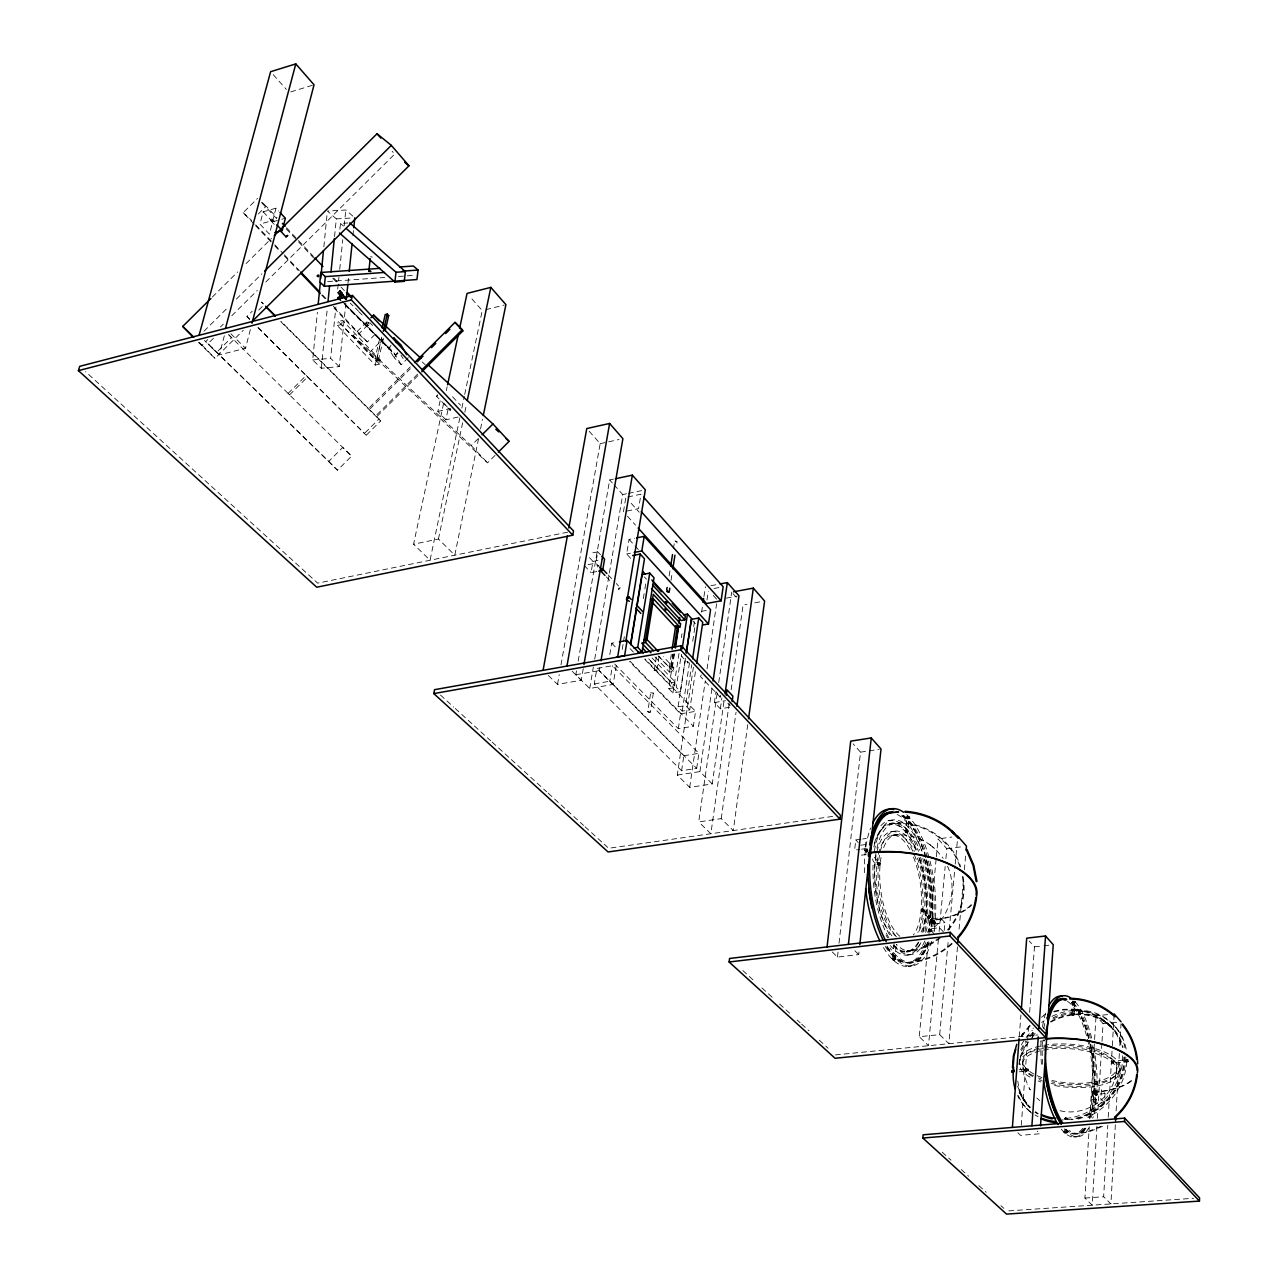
<?xml version="1.0" encoding="UTF-8"?>
<svg xmlns="http://www.w3.org/2000/svg" width="1278" height="1278" viewBox="0 0 1278 1278"><rect width="100%" height="100%" fill="white"/><g stroke="black" fill="none" stroke-linecap="round" stroke-linejoin="round"><path stroke-width="0.75" stroke-dasharray="5 3.75" d="M1127.34 1061.028L1126.845 1059.797L1125.918 1061.235M1126.477 1060.628L1127.212 1059.845M1127.324 1061.219L1126.397 1062.21L1126.637 1060.98M1113.138 1061.507L1113.953 1062.769M1025.835 1070.756L1026.729 1068.743L1026.729 1070.66M1026.458 1069.958L1026.41 1070.581M1027.224 1070.389L1026.09 1071.315L1027.336 1070.708M1095.853 1095.39L1092.498 1091.716L1094.032 1090.613L1097.387 1094.208L1096.828 1095.518L1095.629 1095.022L1096.205 1092.914L1093.728 1093.345L1092.69 1092.323L1094.719 1090.869L1094.815 1092.658L1092.77 1092.546M1093.057 1091.636L1092.914 1092.466L1094.192 1090.677M1094.655 1090.981C1092.594 1093.329 1094.495 1090.07 1094.575 1092.402M1095.134 1091.3L1093.265 1092.658L1094.958 1092.323M653.346 693.139L650.374 712.086L648.968 712.533L647.738 711.686L650.71 692.74L653.346 693.139L650.71 692.74M1022.735 1061.235L1023.87 1074.894L1028.375 1086.54M1044.414 1039.957L1044.749 1040.883M650.374 712.086L647.754 711.622M656.349 657.036L654.208 670.583L655.694 671.477L656.812 670.982L659.56 653.553M656.812 670.982L654.256 670.455M1126.525 1059.813L1126.813 1059.462M677.148 541.473C671.174 539.971 680.455 542.287 676.493 545.498M928.595 916.054L930.432 916.502L928.93 918.578L927.748 916.47L929.921 915.879L929.378 918.019M923.675 910.687C919.936 909.409 925.24 911.246 921.805 909.728M1116.684 1070.74L1116.86 1067.641M1115.343 1124.752L1110.901 1203.924L1103.649 1196.751L1107.77 1125.215M1116.125 1110.901L1119.336 1053.503M1119.784 1045.58L1120.998 1023.806M1120.071 1070.964L1120.231 1067.865M1108.218 1117.26L1112.227 1047.72M1112.339 1045.724L1114.049 1015.93M1096.955 1126.253L1092.243 1205.186L1084.91 1198.045L1089.271 1126.717M1097.419 1118.362L1101.892 1043.359M1102.003 1041.394L1103.058 1023.63L1096.045 1015.77L1108.729 1014.492M1104.464 1102.658L1100.885 1098.856L1101.428 1089.735L1092.211 1090.549L1091.652 1099.655L1095.262 1103.457L1104.464 1102.658L1105.007 1093.553L1101.428 1089.735M877.475 863.752L879.408 864.567M877.427 864.599C883.386 863.992 875.27 861.068 878.449 865.222C883.657 863.465 875.174 860.366 877.762 864.95M1089.751 1118.793L1094.463 1041.522M1094.591 1039.541L1096.045 1015.77M1095.262 1103.457L1095.805 1094.351L1097.227 1094M865.829 851.755L865.717 850.285L867.474 849.71M1066.475 1129.289C1071.299 1135.615 1059.989 1132.004 1065.181 1131.35M1065.724 1119.576C1063.072 1118.538 1068.009 1118.138 1067.418 1118.378M1073.344 1014.444C1077.274 1014.828 1069.287 1015.754 1072.546 1013.805M1073.983 1002.543L1072.498 1001.441M1066.235 1133.075L1064.207 1133.011L1064.43 1129.145M1064.862 1119.208L1065.389 1118.17M1074.862 1000.994L1073.903 1015.515L1072.913 1015.818L1071.922 1015.339L1072.865 1000.866M1064.462 1132.739L1064.255 1131.334M1065.724 1119.432L1065.149 1118.442M1073.664 1015.307L1072.162 1015.083L1071.907 1013.805M1072.993 1002.335L1075.149 1001.617L1073.296 1002M1067.513 1118.57L1065.197 1117.707L1066.203 1118.234M1066.603 1132.452L1066.507 1131.589L1065.389 1132.883M1074.287 1014.892L1073.967 1013.885M1032.512 1037.401L1033.199 1027.991M1022.512 1064.606L1022.751 1061.523M1021.266 1125.423L1027.432 1042.097M1027.576 1040.116L1028.758 1024.237M1029.637 1012.336L1034.477 946.854L1029.301 941.055M1019.253 1036.73L1020.898 1015.051M1019.173 1064.382L1019.556 1059.318M1113.074 1061.219L1113.473 1062.146M1113.457 1060.692C1112.819 1064.846 1115.039 1062.385 1113.138 1061.746M957.494 946.886L948.851 1043.711L939.697 1034.653L919.249 1036.698L928.275 941.758M959.075 929.106L963.66 877.746M964.363 869.839L965.769 854.039M939.697 1034.653L948.372 939.41M949.282 929.489L955.065 866.005M955.241 864.024L957.781 836.243M938.403 939.346L928.499 1045.708L919.249 1036.698M939.138 931.47L945.177 866.484M945.912 858.592L946.838 848.752L938.052 838.911L951.854 837.042M944.202 930.512L944.937 922.62L940.432 917.812L930.4 919.026L934.921 923.818L934.17 931.71M929.026 933.851L936.167 858.688M936.359 856.723L938.052 838.911M345.891 303.142L339.277 366.626L321.289 368.272L312.695 359.949L317.391 312.295M323.861 246.782L326.992 215.008M321.289 368.272L327.424 307.343M334.548 236.59L336.322 218.889L327.392 211.046L345.795 210.007L354.789 217.819M339.884 229.177L340.475 223.426L347.856 222.995M893.066 958.021C896.485 957.286 894.951 962.254 892.427 959.938L894.121 943.388M907.684 832.234L905.479 832.026L907.029 816.482L907.955 816.099L909.249 816.754L907.652 832.441L905.431 832.202L907.588 832.585M893.881 960.034L892.603 959.474L892.891 958.26M905.543 832.01L905.415 830.54L907.588 830.524M907.62 818.415L906.997 817.345L908.051 817.425M894.712 960.209L896.389 943.627M895.175 959.522L895.095 958.516M896.693 944.394L896.213 945.145M906.597 831.802L908.051 831.962L907.268 830.62M907.843 816.578L909.185 816.93L906.677 817.537L907.492 818.559L909.329 818.367L909.233 816.802M908.099 831.818L906.773 831.163M909.473 818.096L909.457 817.169M339.277 366.626L330.619 358.351L335.89 306.912M337.712 289.116L338.926 277.246M339.724 269.338L342.76 239.673M344.181 225.823L345.795 210.007M893.594 959.842C896.453 960.193 889.52 959.187 893.05 958.212M905.463 832.106L905.191 830.94M906.661 818.128L907.06 816.69L908.37 817.297M347.967 283.301L348.59 277.342M352.936 235.679L353.559 229.721M1092.978 1091.891L1093.345 1092.706L1093.409 1091.268M832.266 951.982L837.473 957.062L858.72 954.586L859.359 948.659M1116.093 1073.52L1116.828 1068.12M870.03 854.008L865.046 848.736L866.18 838.496L862.698 838.975M860.973 839.215L855.765 839.918L854.631 850.142L859.838 849.439M837.473 957.062L838.144 951.151M839.023 943.26L860.541 752.167L853.161 743.892M1071.619 1014.716L1072.498 1014.412L1071.667 1014.173M1125.982 1060.389L1126.222 1059.51M1064.766 1119.017L1066.523 1118.649M1112.531 1061.347L1112.93 1060.756M1063.887 1132.276L1066.187 1132.803M747.742 724.61L733.284 830.556L721.239 818.639L698.715 821.898L717.325 692.293M721.239 818.639L736.048 712.245M934.761 921.71C934.921 918.227 929.457 923.882 934.362 923.099C934.985 919.968 934.25 920.495 933.946 922.86M693.395 667.164L677.276 775.075L689.689 787.36L712.245 783.941L723.939 701.622M729.195 703.571L710.856 833.735L698.715 821.898M731.144 689.769L743.093 604.973L747.007 604.254M921.55 910.112L923.051 911.326M923.754 910.399L922.956 911.214M729.546 707.261L720.345 708.779L714.402 702.533L715.968 691.733L720.696 696.75M718.747 682.484L731.719 592.145M720.345 708.779L721.878 697.996M696.686 768.397L698.874 753.349L612.434 665.71L596.874 668.458L594.254 683.938L681.589 770.73L696.686 768.397L609.846 681.222L612.434 665.71M712.245 783.941L699.929 771.592L712.197 686.925M689.689 787.36L705.312 680.759M707.053 668.905L716.591 603.759M685.439 658.234L678.075 706.814L682.228 711.095L689.753 709.849L695.536 670.982M681.589 770.73L683.826 755.729L596.874 668.458M706.974 600.021L708.284 591.267M614.702 664.049L678.314 728.684L693.379 726.239L695.567 711.351L644.911 658.873M678.314 728.684L680.551 713.843L629.607 661.573M693.698 626.619L694.497 621.284M682.228 711.095L689.529 662.579M692.74 641.221L694.785 627.642M689.753 709.849L685.599 705.568L691.733 664.704M701.606 612.226L702.788 604.366M703.954 596.522L705.424 586.714M674.081 653.969L668.761 688.618L672.947 692.948L680.487 691.67L676.302 687.324L681.286 654.576M680.487 691.67L685.439 658.953M674.417 653.873L672.356 667.308L670.471 667.643L672.548 654.208M672.356 667.308L671.301 666.205L673.378 652.77M652.036 657.898L675.263 682.085L674.688 685.791L670.918 686.43L671.493 682.724L648.234 658.569M654.959 656.892L669.48 672.052L673.25 671.397L673.826 667.691L663.282 656.652M672.947 692.948L678.985 653.473M681.398 637.674L682.005 633.728M865.989 851.499L867.427 850.333M670.471 667.643L669.416 666.541L671.493 653.106M669.48 672.052L670.055 668.346L658.186 655.933M669.145 575.883L670.375 568.119M673.426 548.709L674.688 540.882M671.014 580.42L672.228 572.656M643.313 598.663L644.575 590.867M644.895 588.918L646.157 581.139M576.49 670.854L575.803 674.752L589.701 688.491L613.12 684.449L616.379 664.784M622.226 649.384L623.185 643.569M623.504 641.636L624.463 635.821M609.798 654.624L611.715 643.217L617.482 642.163M630.677 558.31L626.651 553.949L629.08 539.396L634.751 538.262M623.44 511.743L625.885 497.35M613.12 684.449L599.334 670.615L599.989 666.701M589.701 688.491L593.375 666.94M594.717 659.113L622.737 494.554L613.568 484.346M548.342 675.455L557.527 684.401L581.266 680.247L583.295 668.458M596.842 571.538L591.059 572.672L593.008 561.409L588.902 557.064M578.183 661.125L609.654 479.969L613.424 479.154M599.909 567.512L595.804 563.167L597.769 551.84L590.037 553.39M557.527 684.401L559.253 674.608M560.994 664.832L600.165 443.658L589.222 431.293M1094.863 1092.802C1096.22 1098.745 1095.901 1090.661 1096.093 1092.498M478.563 438.658L454.792 555.195L438.45 539.028L413.577 544.204L443.833 402.282M480.544 428.945L482.525 419.232M1060.021 1110.71C1084.032 1116.652 1110.726 1100.166 1115.614 1075.836M907.029 816.578L908.003 816.754M1115.327 1077.274L1116.429 1071.891M909.537 817.521L908.386 817.473M459.824 417.842L430.047 560.243L413.577 544.204M461.853 408.097L464.297 396.388M464.713 394.439L482.237 310.554L469.585 296.272M438.45 539.028L462.812 421.98M464.841 412.219L466.47 404.423M458.035 417.027L445.862 419.839L448.354 408.081L441.709 401.036M445.862 419.839L437.859 411.42L440.383 399.631M446.326 390.621L447.156 386.739M892.427 959.938L893.434 959.986M895.223 958.899L893.402 958.692M375.237 365.109L376.179 361.083L338.319 321.497L342.52 320.427L380.333 360.061L379.406 364.102L375.237 365.109L337.328 325.57L338.319 321.497M383.416 338.526L378.576 359.565L376.499 360.077L381.787 337.136M378.576 359.565L377.138 358.064L381.994 337.025M932.589 921.406L932.7 923.131M376.499 360.077L375.061 358.575L380.365 335.635M930.08 917.508L929.553 916.262L928.179 917.364L930.64 917.173L930.065 919.745L934.17 924.138L935.879 922.796L934.394 922.46L934.17 924.138M921.662 909.68C925.096 918.499 923.611 901.214 921.726 911.502M379.406 364.102L341.53 324.5L342.52 320.427M877.475 863.928L877.778 862.985M879.823 863.912C882.826 867.746 872.507 863.784 872.602 858.928M1025.867 1069.51L1026.681 1068.759M1026.633 1070.788L1026.426 1071.459M224.337 335.779L219.257 354.949L245.488 348.255L250.504 329.021M263.172 211.797L272.629 221.813L269.418 234.098L259.929 224.097L263.172 211.797L275.984 208.186L278.668 211.062M275.984 208.186L272.757 220.519L259.929 224.097M927.972 916.677L928.147 918.307M930.831 919.393L932.109 921.071M932.876 920.032L932.477 920.847M932.445 921.997L933.355 920.911M935.72 922.572L931.646 918.291L929.01 918.69L921.518 909.968M923.786 910.224L923.499 909.057M879.839 863.593L879.568 864.391M1075.086 1002.319L1074.638 1001.824M1095.182 1092.243C1098.888 1091.939 1094.575 1096.508 1095.949 1094.447M1096.412 1093.936L1096.252 1092.482M1066.651 1131.877L1065.548 1132.02M930.719 919.569L931.199 921.39L933.707 920.767M400.988 355.14L403.193 358.575M928.036 916.582L929.473 918.131L927.844 917.971M932.605 921.614L933.643 923.067M865.797 851.02L866.26 848.848L869.407 852.186M1021.106 1036.075L1030.084 1024.892M1021.681 1036.442L1030.547 1025.387M1021.665 1035.164L1022.879 1033.167M1022.224 1035.531L1023.438 1033.567M923.595 910.575L922.828 911.294M934.09 923.02L932.397 922.812M1128.602 1060.82L1128.362 1061.698L1111.812 1063.232L1111.668 1061.219L1128.155 1059.67M681.541 654.959L681.334 656.333L688.746 662.978M1066.315 1118.745L1065.165 1119.193M1067.481 1119.208L1066.491 1119.496M1095.038 1093.025L1095.182 1094.559M947.509 929.825C960.465 915.24 966.072 894.456 962.094 875.35M948.084 930.32C961.184 915.559 966.855 894.536 962.829 875.206M437.683 395.94L436.453 396.228L450.479 410.478M1094.895 1093.169L1095.054 1091.907M1096.189 1094.272L1096.428 1093.185M932.477 920.655C926.949 922.029 934.569 915.352 932.716 921.23M866.117 850.126L864.647 850.477L867.794 853.832M687.82 661.413L687.58 662.947M366.834 321.88L353.207 335.427L369.534 352.488L487.589 462.844L495.656 454.792M369.534 352.488L383.033 339.053M391.068 345.188L389.071 348.175L392.634 344.629M397.666 352.568L395.301 354.933L344.82 304.547M398.033 353.191L395.669 355.54L345.284 305.25M408.321 357.696L401.244 364.741L394.087 357.6L398.337 353.367M410.334 366.85L368.431 408.561L369.294 409.599L410.302 368.767M213.362 338.335L207.947 343.702L328.75 461.374L342.792 447.396L351.562 456.166L337.472 470.208L204.464 340.539M417.618 374.134L375.748 415.829L376.563 416.852L418.976 374.614M378.991 418.96L380.604 420.957L366.243 435.271L364.518 433.386L378.991 418.96L281.064 321.513M353.207 335.427L471.215 445.607L478.004 438.849M212.308 297.087L237.644 271.958M246.095 263.587L271.447 238.443M204.033 331.178L227.979 307.423M236.43 299.036L261.766 273.891M199.336 342.52L202.1 345.204L207.771 339.581M220.503 326.944L223.346 324.133M231.829 315.698L257.325 290.41M265.824 281.991L394.662 154.127L392.154 151.219M249.529 319.244L246.926 316.481L252.213 311.225M258.715 310.123L263.971 304.899L261.479 302.023L264.274 304.819M198.362 342.248L214.976 358.383L243.299 330.267M288.093 393.448L306.177 375.476M289.547 394.886L307.631 376.898M333.989 308.014L358.767 334.021L369.661 323.174M358.767 334.021L367.361 342.025L376.962 332.488M254.178 224.241L243.171 212.675L257.597 198.378M258.284 214.001L266.191 206.173L277.007 217.675M1027.991 1068.967L1028.183 1070.964L1028.023 1068.983L1019.125 1069.798M1065.341 1131.988L1066.443 1131.541M865.957 850.301L867.442 850.126L866.324 850.158M877.97 863.033L879.839 863.369L878.673 865.366M921.901 909.616L923.754 909.473M931.055 919.329L932.956 919.665L931.614 918.85M932.173 920.527C933.899 917.253 928.834 921.422 932.173 920.527A76.201 34.266 5.9 0 0 971.759 904.936M1095.869 1094.08L1094.591 1094.064M951.743 943.26C940.129 953.915 925.08 960.529 909.457 962.398M952.254 943.819C940.512 954.586 925.32 961.264 909.537 963.149M932.812 920.735L931.997 920.991M908.466 818.463C910.687 817.744 904.52 817.409 908.562 818M935.815 940.288L940.193 937.046M940.672 937.637C930.959 945.576 919.01 950.64 906.549 952.062M927.652 932.157C950.033 918.515 958.58 887.411 946.567 864.2M1111.636 1061.203L1111.876 1063.216M866.308 848.927L864.727 848.975L864.727 850.525M1044.749 1040.1L1044.142 1040.34M1041.522 1017.208L1043.455 1016.042M906.182 831.451L906.166 831.627M1074.143 1014.636L1073.185 1014.62M701.255 674.912L700.552 676.685L720.457 697.293M720.441 695.264L719.818 697.101M933.515 941.87L919.793 948.356L906.469 951.311L911.901 950.369L907.795 951.12M450.527 409.008L449.808 410.382M1043.152 1015.451L1045.388 1014.381M905.495 830.492L906.501 830.476M907.747 831.579L907.444 831.387M1100.885 1126.381L1088.776 1131.206L1077.498 1133.251M1102.594 1126.333L1088.968 1131.861L1077.578 1133.921M372.281 257.166L370.604 256.511M1044.765 1040.516L1043.088 1040.004L1043.838 1040.611M922.269 909.201L930.576 917.109M1065.133 1118.074L1066.826 1118.074M1065.964 1118.841L1064.83 1118.49M893.13 958.692L892.268 959.522M1095.134 1092.562L1096.252 1093.169M1093.952 1093.361L1094.335 1094.272M290.777 91.888L312.247 85.354M272.629 221.813L279.93 219.768M281.751 219.257L285.393 218.25M337.328 325.57L341.53 324.5M892.715 958.085L894.52 958.18M894.424 959.075L893.338 959.267L894.488 959.299M485.88 309.643L504.091 305.091M1053.775 1011.249L1063.44 1009.3L1073.36 1009.157M1053.967 1011.888L1063.52 1009.971L1073.312 1009.828M375.061 358.575L377.138 358.064M376.179 361.083L380.333 360.061M437.859 411.42L450.064 408.577L452.716 411.388M1073.248 1001.744L1073.728 1001.936M600.165 443.658L619.111 439.504M682.244 656.572L681.398 656.413M622.737 494.554L626.508 493.771M628.393 493.372L641.572 490.624M627.77 496.966L640.965 494.219L638.569 508.644L625.341 511.36M567.688 532.191L317.663 583.151L85.578 371.69M626.651 553.949L630.437 553.198M593.008 561.409L602.657 559.508M588.056 564.684L595.804 563.167M1064.83 1131.365L1065.564 1131.254M1064.414 1131.909L1063.935 1131.685M710.903 585.675L716.367 584.653M714.019 588.487L721.319 587.113M726.255 598.12L737.15 596.107M701.366 611.379L706.894 610.357M754.819 602.817L762.646 601.379M575.803 674.752L599.334 670.615M669.416 666.541L671.301 666.205M670.055 668.346L673.826 667.691M594.254 683.938L609.846 681.222M671.493 682.724L675.263 682.085M668.761 688.618L676.302 687.324M678.075 706.814L685.599 705.568M714.402 702.533L725.473 700.695M680.551 713.843L695.567 711.351M928.882 915.943L929.889 916.63L929.01 918.69M683.826 755.729L698.874 753.349M677.276 775.075L699.929 771.592M860.541 752.167L879.152 749.307M832.585 816.434L608.647 848.272L604.222 844.231M888.817 820.572L892.22 820.093M892.795 823.815L889.392 824.294C919.281 819.102 950.848 838.32 960.034 867.251M890.558 831.738L893.961 831.275M891.133 835.461L894.536 834.997M860.749 845.205L871.133 843.8M861.58 849.199L865.046 848.736M861.356 855.174L866.564 854.471M946.838 848.752L962.542 846.659M934.921 923.818L944.937 922.62M906.469 951.311L909.888 950.912M906.885 955.081L910.303 954.682M889.28 823.559C919.521 818.303 951.455 837.745 960.752 867.011M1034.477 946.854L1041.985 946.008M1043.87 945.784L1049.494 945.145M907.747 962.59L911.166 962.206M908.163 966.36L911.581 965.976M893.034 835.205C906.645 833.48 920.895 837.505 931.63 846.036M1103.058 1023.63L1117.499 1022.192M835.429 1054.893L1037.912 1034.924M1040.244 1041.155L1044.046 1040.787M1019.285 1071.795L1028.151 1070.964M312.695 359.949L330.619 358.351M1105.007 1093.553L1095.805 1094.351L1092.211 1090.549M1091.652 1099.655L1100.885 1098.856M1072.753 1014.381L1073.728 1013.965M1073.488 1133.666L1076.619 1133.41M1073.76 1137.053L1076.891 1136.797M921.662 910.463L922.86 909.153M931.71 918.834L930.224 919.968M327.695 281.575L384.758 277.47M398.528 276.479L412.299 275.473L414.615 277.518M1084.91 1198.045L1103.649 1196.751M1008.757 1210.873L1193.604 1198.285M336.322 218.889L351.099 218.043M1126.988 1062.13L1126.253 1061.762M1113.793 1063.392L1112.803 1062.817M367.409 322.008L366.451 323.318L368.368 325.507L369.374 324.5L367.425 324.085L368.383 322.727M1073.248 1014.748L1072.338 1014.476M906.661 831.147L907.396 831.131M597.417 567.049L597.145 565.259L598.999 565.467M1075.485 1009.332C1089.495 1010.578 1102.786 1017.384 1112.403 1027.576M1075.421 1010.003C1089.271 1011.233 1102.403 1017.959 1111.908 1028.023M1073.2 1009.141L1075.852 1009.364M1073.169 1009.812L1075.788 1010.035M437.715 394.79L436.485 396.26M1073.488 1002.511L1072.737 1002.399M1128.298 1061.698L1127.899 1060.756M893.114 959.043L892.188 958.58M922.301 911.406L921.406 911.166M274.243 224.369L270.329 220.215L271.974 218.889L274.514 221.541M922.476 908.562L920.943 910.112M1113.058 1063.44L1112.707 1062.961M1094.447 1091.077L1095.342 1091.7M929.857 844.614L936.311 850.11L943.18 858.353M932.668 846.883L934.649 848.464M270.361 220.247L271.942 218.842M620.309 587.8L618.696 588.12L618.424 589.701L620.501 588.136L616.284 583.519M1108.234 1024.605L1104.927 1021.777L1110.119 1026.266M1036.777 1097.994L1039.749 1100.582M340.475 223.426L343.399 225.998M261.894 202.275L266.191 206.173M892.603 958.692L892.603 959.474M440.479 695.056L453.754 707.149M455.24 708.491L472.94 724.626M474.41 725.968L490.64 740.745M492.11 742.087L509.81 758.221M511.296 759.563L546.696 791.817M548.166 793.159L565.866 809.293M567.336 810.635L583.567 825.412M585.036 826.77L602.737 842.889M742.822 970.513L754.579 981.232M761.928 987.926L773.685 998.645M779.564 1003.997L791.322 1014.716M797.2 1020.068L800.14 1022.751M801.61 1024.093L808.958 1030.787M819.262 1040.164L828.08 1048.2M942.205 1152.181L951.008 1160.2M961.28 1169.562L968.612 1176.239M978.884 1185.601L986.233 1192.294M1000.898 1205.665L1003.837 1208.333M422.203 361.946L425.143 364.645M243.171 212.675L251.702 220.535M306.225 375.508L307.551 376.834M1017.815 1132.707L1020.531 1135.343L1039.941 1133.762L1037.257 1131.11M288.413 393.752L289.275 394.63M230.807 333.734L245.488 348.255M572.161 671.238L581.266 680.247M854.854 950.752L858.72 954.586M228.458 334.517L351.562 456.166M280.841 321.689L380.604 420.957M246.926 316.481L249.721 319.26M258.124 327.615L364.518 433.386M257.964 327.631L366.243 435.271M350.22 303.11L353.032 305.905M355.38 308.014L358.191 310.81M358.623 311.497L362.824 315.682M369.821 322.679L372.617 325.475M344.453 303.413L393.784 352.488L401.244 364.741M342.169 301.368L389.071 348.175M1026.617 1108.457L1027.911 1109.735M229.018 335.156L231.494 337.632L216.557 352.456L207.947 343.702M328.75 461.374L337.472 470.208M202.1 345.204L214.976 358.383M630.118 661.317L693.379 726.239M611.715 643.217L617.226 648.873M630.086 648.665L633.377 652.052M644.895 659.48L670.918 686.43M648.713 658.809L674.688 685.791M658.745 656.221L673.25 671.397M255.776 224.832L273.476 243.411M274.834 244.833L282.997 253.411M284.355 254.833L299.324 270.569M322.455 294.867L326.545 299.148M333.35 306.289L367.361 342.025M255.552 225.679L273.444 244.465M274.818 245.903L278.955 250.232M284.451 256.015L298.221 270.457M321.609 295.026L325.73 299.356M471.215 445.607L487.589 462.844M584.19 565.451L591.059 572.672M933.994 933.691L929.457 928.914L939.522 927.716L944.027 932.493M608.2 574.94L614.926 582.081M874.232 857.298L880.286 863.736M727.837 703.188L730.201 705.696M855.765 839.918L858.257 842.569M606.299 576.857L611.683 582.56M286.464 227.74L313.493 256.511M333.766 278.077L337.823 282.39M261.702 202.739L276.735 218.73M286.304 228.906L297.231 240.536M298.605 241.989L313.637 257.964M332.759 278.316L339.597 285.585M340.97 287.039L345.06 291.4M452.556 396.771L460.495 405.238M597.769 551.84L600.5 554.764M1042.72 1027.033L1046.618 1031.202M644.336 576.873L646.476 579.19M692.676 620.836L695.36 623.76M629.08 539.396L638.425 549.604M627.466 516.184L635.501 525.066M631.22 503.308L639.224 512.222M609.654 479.969L612.258 482.876M713.252 595.452L717.182 599.813M1112.387 1028.534L1113.601 1029.892M1114.943 1026.362L1116.141 1027.72M273.236 74.651L286.368 89.46M732.981 593.567L736.783 597.848M1026.905 1103.617L1018.119 1089.575M1026.394 1104.048L1017.512 1089.83M906.949 818.048L906.581 817.217M366.594 323.59L367.521 325.059M1027.017 1069.303L1026.474 1070.261M368.256 322.455L369.278 324.101M386.355 345.076L394.087 357.6M1029.078 1087.818L1030.276 1089.974L1027.192 1084.431M1126.781 1061.523L1126.813 1061.603A60.274 51.424 -43.3 0 1 1087.754 1117.18M1041.874 1077.546A47.19 18.707 4.5 0 1 1047.896 1046.267A47.19 18.707 4.5 0 1 1116.844 1066.826A47.19 18.707 4.5 0 1 1050.66 1080.166M1033.535 1075.804A50.561 20.033 4.5 0 1 1050.676 1044.414A50.561 20.033 4.5 0 1 1120.231 1067.402A50.561 20.033 4.5 0 1 1051.73 1081.827M1041.187 1078.904A50.561 20.033 4.5 0 1 1038.471 1077.913M1030.084 1077.178A50.593 20.001 4.5 0 1 1053.503 1047.273A50.593 20.001 4.5 0 1 1120.055 1071.14A50.593 20.001 4.5 0 1 1051.522 1084.862M1040.963 1081.955A50.593 20.001 4.5 0 1 1038.247 1080.964M1032.688 1076.555A47.206 18.659 4.5 0 1 1055.101 1048.631A47.206 18.659 4.5 0 1 1116.637 1071.363A47.206 18.659 4.5 0 1 1051.219 1083.393M1041.554 1080.565A47.206 18.659 4.5 0 1 1039.094 1079.622M1050.788 1022.128A56.935 48.58 -43.3 0 1 1122.467 1047.529M1123.793 1057.114A56.935 48.58 -43.3 0 1 1061.954 1119.943M1038.215 1113.521A56.935 48.58 -43.3 0 1 1035.388 1111.668M1017.815 1081.044A56.935 48.58 -43.3 0 0 1030.26 1107.355L1028.966 1106.061A56.983 48.596 -43.3 0 1 1017.671 1086.108M1019.237 1062.114A56.935 48.58 -43.3 0 1 1035.611 1033.63M1050.564 1021.601A57.606 49.139 -43.3 0 1 1123.09 1047.289M1124.432 1056.986A57.606 49.139 -43.3 0 1 1071.603 1119.752M1037.832 1114.065A57.606 49.139 -43.3 0 1 1034.988 1112.195M1029.796 1107.834A57.606 49.139 -43.3 0 1 1017.991 1086.028M1020.163 1057.082A57.606 49.139 -43.3 0 1 1027.768 1042.241M1032.544 1036.123A57.606 49.139 -43.3 0 1 1035.212 1033.247M1053.152 1017.751A60.274 51.424 -43.3 0 1 1126.541 1051.459M1031.921 1113.266A60.274 51.424 -43.3 0 1 1017.512 1093.569M1020.818 1049.637A60.274 51.424 -43.3 0 1 1025.819 1041.123M1029.493 1036.266A60.274 51.424 -43.3 0 1 1033.598 1031.713M1051.906 1016.393A60.338 51.455 -43.3 0 1 1125.327 1050.101M1125.806 1056.842A60.338 51.455 -43.3 0 1 1075.693 1119.816M1038.151 1116.7A60.338 51.455 -43.3 0 1 1035.036 1114.991M1030.627 1111.972A60.338 51.455 -43.3 0 1 1017.56 1095.486M1021.362 1044.861A60.338 51.455 -43.3 0 1 1032.336 1030.372M1041.65 1022.432A60.338 51.455 -43.3 0 1 1044.142 1020.739M1052.832 1019.077A56.983 48.596 -43.3 0 1 1121.269 1046.171M1122.595 1055.756A56.983 48.596 -43.3 0 1 1065.485 1118.458M1021.473 1050.899A56.983 48.596 -43.3 0 1 1026.985 1041.187M1030.451 1036.602A56.983 48.596 -43.3 0 1 1034.349 1032.289M1085.613 1128.25A70.849 25.704 84 0 1 1061.331 1129.177M1041.442 1064.207A70.849 25.704 84 0 1 1041.139 1039.381M1042.544 1026.458A70.849 25.704 84 0 1 1046.41 1011.17M1072.242 1002.287A70.849 25.704 84 0 1 1089.655 1118.57M1082.785 1128.33A67.478 24.49 84 0 1 1066.219 1130.742M1042.736 1064.302A67.478 24.49 84 0 1 1042.544 1039.286M1043.791 1028.391A67.478 24.49 84 0 1 1044.765 1023.199M1067.481 1001.329A67.478 24.49 84 0 1 1090.054 1051.075A67.478 24.49 84 0 1 1088.169 1117.579M1088.712 1127.995A70.897 25.656 84 0 1 1064.494 1128.921M1075.325 1001.968A70.897 25.656 84 0 1 1091.811 1038.758M1093.664 1047.177A70.897 25.656 84 0 1 1092.754 1118.314M1085.901 1128.075A67.51 24.426 84 0 1 1069.366 1130.487M1072.897 1002.767A67.51 24.426 84 0 1 1090.454 1038.471M1091.939 1044.797A67.51 24.426 84 0 1 1091.268 1117.323M1084.335 1128.202A67.494 24.458 84 0 1 1067.785 1130.615M1071.347 1002.926A67.494 24.458 84 0 1 1088.92 1038.615M1090.406 1044.941A67.494 24.458 84 0 1 1089.719 1117.451M1131.078 1080.693A67.43 26.694 4.5 0 1 1094.128 1092.147M1084.479 1128.825A68.165 24.697 84 0 1 1065.453 1129.209M1071.379 1002.303A68.165 24.697 84 0 1 1089.112 1038.359M1090.613 1044.733A68.165 24.697 84 0 1 1089.91 1117.946M1131.685 1080.837A68.117 26.966 4.5 0 1 1094.367 1092.402M896.469 936.742A52.797 21.79 82.6 0 1 877.331 859.663A52.797 21.79 82.6 0 1 910.064 849.886M913.45 857.107A52.797 21.79 82.6 0 1 913.355 935.033M891.948 935.863A56.567 23.355 82.6 0 1 876.628 852.873A56.567 23.355 82.6 0 1 911.422 848.368A56.567 23.355 82.6 0 1 917.812 932.509M895.383 935.448A56.599 23.308 82.6 0 1 880.35 851.212A56.599 23.308 82.6 0 1 915.911 850.174M919.585 859.263A56.599 23.308 82.6 0 1 921.198 932.109M899.904 936.327A52.829 21.742 82.6 0 1 881.516 855.094M883.657 847.618A52.829 21.742 82.6 0 1 914.425 851.356M917.396 858.113A52.829 21.742 82.6 0 1 918.451 932.093M918.419 942.062A64.108 26.471 82.6 0 1 893.386 945.129M887.683 937.844A64.108 26.471 82.6 0 1 886.069 935.192M873.848 846.979A64.108 26.471 82.6 0 1 916.438 850.717M918.93 857.474A64.108 26.471 82.6 0 1 922.317 932.972M918.642 942.685A64.858 26.774 82.6 0 1 893.322 945.816M874.376 843.384A64.858 26.774 82.6 0 1 916.645 850.285M919.633 858.56A64.858 26.774 82.6 0 1 922.572 933.499M927.461 942.349A75.45 31.103 82.6 0 1 886.373 945.145M901.885 816.019A75.45 31.103 82.6 0 1 930.272 931.662M971.056 904.76A75.45 33.931 5.9 0 1 931.918 920.144M927.716 942.892A76.217 31.423 82.6 0 1 886.229 945.736M901.901 815.3A76.217 31.423 82.6 0 1 930.56 932.093M920.863 942.749A67.878 28.02 82.6 0 1 890.462 945.656M880.893 825.716A67.878 28.02 82.6 0 1 918.515 851.372M920.559 857.25A67.878 28.02 82.6 0 1 924.569 932.445M924.857 941.007A67.926 27.972 82.6 0 1 893.913 945.257M888.737 937.637A67.926 27.972 82.6 0 1 873.225 861.979M874.408 851.004A67.926 27.972 82.6 0 1 922.396 852.362M924.841 859.87A67.926 27.972 82.6 0 1 927.94 932.045M919.761 944.746A64.156 26.407 82.6 0 1 896.836 944.714M889.536 934.777A64.156 26.407 82.6 0 1 876.005 853.033M876.916 848.129A64.156 26.407 82.6 0 1 919.793 850.269M922.748 858.449A64.156 26.407 82.6 0 1 925.687 932.573M928.195 941.678A79.204 32.701 82.6 0 1 882.906 946.631M864.487 872.714A79.204 32.701 82.6 0 1 870.574 828.048M903.354 815.204A79.204 32.701 82.6 0 1 924.026 852.314M926.135 859.551A79.204 32.701 82.6 0 1 930.56 931.087M925.767 942.541A75.434 31.135 82.6 0 1 884.648 945.353M867.123 851.819A75.434 31.135 82.6 0 1 867.522 848.832M897.124 814.453A75.434 31.135 82.6 0 1 921.757 850.637M924.409 859.088A75.434 31.135 82.6 0 1 928.595 931.87M931.566 941.279A79.252 32.637 82.6 0 1 886.373 946.215M906.725 814.725A79.252 32.637 82.6 0 1 933.93 930.688M929.138 942.158A75.482 31.071 82.6 0 1 890.031 947.925M903.578 815.779A75.482 31.071 82.6 0 1 931.95 931.47M932.732 922.205C934.537 924.234 934.697 918.898 932.748 922.109M877.794 863.992C879.695 865.941 879.935 860.382 877.794 863.992"/><path stroke-width="1.5" d="M1012.943 1071.204L1013.087 1070.053L1014.093 1070.453M1013.502 1071.635C1013.39 1067.801 1014.157 1074.718 1013.039 1071.795M1013.742 1071.555L1012.879 1071.699M1012.448 1067.801L1013.342 1056.011L1016.793 1044.254M1013.119 1067.785L1013.997 1056.139L1015.818 1049.19M666.701 591.394C671.972 593.887 664.48 590.085 667.324 587.513M1199.451 1201.08L1199.579 1197.885L1124.688 1118.122L923.131 1134.8L922.828 1138.027L1006.537 1214.1L1199.451 1201.08L1124.512 1121.461L1124.688 1118.122M1115.566 1120.79L1115.79 1116.828M869.983 853.592L869.663 851.931M1045.612 1037.608L1045.851 1034.142L950.273 932.317L729.578 958.468L729.115 961.983L835.045 1058.264L1045.612 1037.608L949.937 935.959L950.273 932.317M1046.091 1038.726L1046.618 1031.202M1040.516 1125.806L1053.248 944.714L1045.548 935.975L1026.713 938.164L1021.346 1009.125M1031.889 1125.806L1038.295 1036.825M1038.87 1028.918L1045.548 935.975M1012.384 1127.42L1019.093 1038.695M957.845 942.94L958.372 937.014M966.12 850.078L966.472 846.132L957.781 836.243M379.901 268.348L320.778 272.486L319.835 282.134L324.356 286.304L416.947 279.547L418.066 270.057L413.401 266.016L399.599 266.974M318.174 304.356L320.331 282.518M320.73 278.54L323.462 250.744M324.356 286.304L325.315 276.639L320.778 272.486M328.015 301.448L329.596 285.729M330.986 271.958L334.341 238.555M346.306 299.164L347.76 285.282M349.213 271.399L352.105 243.619M353.75 227.74L354.789 217.819M368.847 271.096L370.908 271.431L368.831 271.128L370.205 258.507M859.79 944.698L881.021 749.036L871.261 737.949L850.701 741.144L827.058 946.918M868.864 854.806L869.999 854.167L871.133 843.8M848.4 944.378L871.261 737.949M349.693 222.883L405.398 271.591L404.279 281.352L394.902 282.023L396.004 272.262L346.322 228.57M839.997 819.15L840.445 815.316L681.238 645.725L434.584 689.673L433.785 693.603L608.056 851.963L839.997 819.15L680.615 649.799L681.238 645.725M748.541 718.731L764.611 601.027L753.333 588.12L733.524 591.81M732.134 701.558L732.901 696.159L727.006 689.864L726.239 695.28M736.879 706.335L753.333 588.12M725.041 693.778L738.972 595.772L727.326 582.592L720.025 583.966M638.169 528.038L706.462 603.52L721.111 600.804L723.156 586.778L643.617 497.206M713.06 681.03L727.326 582.592M696.686 663.218L702.756 622.418L698.731 618.009L691.318 619.367L686.318 652.403M702.932 624.942L708.475 623.936L710.584 609.686L644.208 536.361L636.652 537.878M692.596 658.873L698.731 618.009M703.076 602.417L703.667 598.487M1136.701 1074.51C1134.96 1090.869 1126.797 1106.349 1114.48 1117.244M1137.372 1074.59C1135.615 1091.124 1127.372 1106.748 1114.943 1117.755M682.18 648.793L687.452 614.095L683.73 614.782M686.302 653.186L691.558 618.552L687.452 614.095M674.273 647.003L677.516 625.885L675.647 626.236L672.084 649.256M675.567 644.336L678.235 627.019M678.826 623.169L679.72 617.402M675.311 648.122L678.554 627.003L677.516 625.885M651.492 588.647L681.046 620.533L684.768 619.862L685.312 616.252L651.828 579.924M670.678 566.17L672.516 554.54M669.177 592.065L669.784 588.184M672.835 568.774L674.96 555.195M975.801 897.715C973.708 912.236 967.51 926.215 957.717 937.205M976.552 897.811C974.443 912.492 968.165 926.598 958.292 937.701M645.757 639.431L652.275 598.759L650.39 599.126L651.445 600.261L653.346 599.909L646.828 640.566L645.757 639.431L643.84 639.783M653.473 650.71L645.566 642.435L646.157 638.696L658.01 651.125M643.233 653.122L637.738 647.291L649.735 573.087L642.195 574.557L637.099 605.756M625.805 641.476L640.182 554.061L632.594 555.563M619.415 641.828L627.115 640.422L624.622 655.678L616.891 657.052M708.475 623.936L641.812 550.946L644.208 536.361M630.549 644.128L644.495 558.774L640.182 554.061M630.725 644.751L636.46 609.654M617.673 656.924L645.342 489.841L632.354 475.144L615.325 478.755M600.979 660.838L632.354 475.144M583.966 664.528L622.897 438.673L609.622 423.449L586.778 428.545L568.806 527.99M598.775 571.17L602.641 570.419L604.59 559.125L601.858 556.218M566.953 666.094L609.622 423.449M572.784 535.21L573.534 530.993L352.424 295.458L79.699 366.339L78.421 370.636L316.72 587.209L572.784 535.21L351.354 299.931L352.424 295.458M543.086 670.343L567.4 535.801M483.324 415.35L505.912 304.627L490.832 287.374L467.061 293.413L459.601 328.414M467.285 400.525L490.832 287.374M447.572 384.79L457.939 336.194M383.304 331.29L387.282 314.068L385.205 314.596L382.122 327.983M385.173 330.874L388.688 315.586L387.282 314.068M870.014 853.496L869.679 852.522M251.99 323.254L314.037 84.811L295.793 63.9L270.616 71.696L199.096 335.299M274.898 232.58L282.214 230.551L285.393 218.25L280.026 212.499M225.471 328.446L295.793 63.9M869.967 853.289L869.056 854.295M1013.023 1070.565L1014.093 1070.101M657.275 651.157L658.777 650.774M869.759 853.688L868.928 854.359M870.094 854.039L869.663 852.122M626.827 597.321L628.536 596.586L631.252 599.414M498.34 452.108L509.091 441.373L492.925 423.961L428.13 364.837M414.519 362.68L455.032 322.36L462.301 329.644L462.812 330.97L421.804 371.802M417.379 361.738L423.034 356.099M431.517 347.648L435.766 343.431M445.655 333.574L449.904 329.357M421.82 369.965L462.301 329.644M482.078 434.792L492.925 423.961M193.01 336.929L182.738 326.417L210.902 298.493M274.259 235.663L377.042 133.727L391.324 145.373L408.976 165.82L251.798 321.832M264.594 271.096L391.324 145.373M341.386 297.454L338.223 292.646L340.044 290.841L346.05 299.1M342.169 297.678L340.076 294.499L341.897 292.678M340.651 295.905L338.271 298.269L340.172 295.186M370.924 317.807L373.639 315.107L420.766 358.112M665.966 610.149L664.848 608.807M868.673 854.103L869.711 852.682M78.421 370.636L351.354 299.931M386.627 316.097L388.688 315.586M634.223 552.447L641.812 550.946M678.554 627.003L676.685 627.338L675.647 626.236M645.566 642.435L641.748 643.122L650.997 652.754M633.92 647.978L637.738 647.291M638.281 652.499L642.115 651.828L654.016 577.736L649.735 573.087M433.785 693.603L680.615 649.799M869.567 855.174L870.701 854.103L869.871 853.129M729.115 961.983L949.937 935.959M895.511 812.329L898.642 812.025L892.507 812.584A75.45 31.103 82.6 0 0 871.005 839.454M922.828 1138.027L1124.512 1121.461M325.315 276.639L384.518 272.438M402.282 271.176L418.066 270.057M396.004 272.262L405.398 271.591M666.589 602.944C669.88 602.114 662.755 600.804 665.934 602.865M1069.782 998.294C1086.572 998.374 1103.074 1005.115 1115.47 1016.377M1069.782 998.965C1086.396 999.045 1102.738 1005.722 1115.023 1016.873M905.064 811.338C923.435 812.473 941.423 820.204 954.426 833.304M905.016 812.089C923.211 813.223 941.023 820.859 953.899 833.831M286.032 236.845L287.614 235.471L286.032 236.845L280.777 231.286M404.679 162.322L408.976 165.82M339.501 233.011L394.902 282.023M495.848 429.248L498.787 431.948M506.152 438.673L509.091 441.373M182.738 326.417L193.809 337.152M265.664 306.209L275.457 315.954M266.782 307.694L275.217 316.081M341.354 294.02L346.034 298.924M338.223 292.646L340.076 294.499M337.807 297.55L340.603 300.346M462.812 330.97L455.032 322.36M952.445 831.275L958.772 837.793M951.934 831.834L958.196 838.288M627.115 640.422L639.447 653.186M642.467 647.946L646.572 652.211M300.681 271.99L319.74 292.007M300.969 273.348L320.235 293.573M602.817 569.221L606.858 573.518M636.348 604.813L642.706 611.571M276.815 224.816L282.214 230.551M599.909 567.512L602.641 570.419M600.9 571.138L604.941 575.419M629.367 601.283C622.242 597.784 630.374 599.765 628.696 596.698M635.741 608.04L640.853 613.44M282.406 223.426L285.106 226.302M314.851 257.948L322.951 266.575M347.281 292.454L351.338 296.768M346.434 292.854L350.523 297.215M373.639 315.107L379.023 320.842M652.818 602.912L676.27 628.073M652.275 598.759L653.346 599.909M652.579 585.02L684.768 619.862M642.738 571.394L645.422 574.301M654.815 584.477L661.509 591.73M672.244 603.36L680.279 612.082M641.221 511.615L721.111 600.804M1114.16 1013.933L1121.11 1021.825M377.042 133.727L380.812 138.104M1122.531 1023.982C1131.621 1035.228 1137.069 1049.398 1137.724 1063.855M1122.004 1024.397C1129.96 1034.269 1135.152 1046.378 1136.637 1058.967M340.044 290.841L345.284 298.892M396.499 342.568L393.704 337.759L401.132 345.172L406.516 354.565M966.983 849.455L973.772 865.19L976.983 881.548M966.328 849.838L973.053 865.398L976.232 881.612M1013.742 1070.708L1012.831 1071.299M1052.193 1118.921A56.935 48.58 -43.3 0 1 1042.672 1115.854M1056.299 1122.803A60.274 51.424 -43.3 0 1 1041.043 1118.745M1055.037 1121.525A60.338 51.455 -43.3 0 1 1041.394 1118.154M1015.131 1088.984A60.338 51.455 -43.3 0 1 1013.662 1067.322M1055.804 1118.378A56.983 48.596 -43.3 0 1 1041.394 1114.56M1058.104 1124.576A70.849 25.704 84 0 1 1043.423 1080.549M1048.839 1005.706A70.849 25.704 84 0 1 1062.353 996.121M1060.165 999.444A67.478 24.49 84 0 1 1065.069 1000.083M1061.267 1124.305A70.897 25.656 84 0 1 1044.765 1065.708M1047.129 1018.933A70.897 25.656 84 0 1 1070.549 997.783M1062.513 1122.691A67.51 24.426 84 0 1 1045.372 1046.219M1046.203 1033.471A67.51 24.426 84 0 1 1065.724 999.124M1046.043 1038.95A67.43 26.694 4.5 0 1 1137.053 1070.517M1060.932 1122.835A67.494 24.458 84 0 1 1044.989 1071.028M1047.561 1018.151A67.494 24.458 84 0 1 1066.619 999.923M1045.803 1038.679A68.117 26.966 4.5 0 1 1137.276 1073.232M1060.852 1123.41A68.165 24.697 84 0 1 1044.749 1071.076M1047.337 1017.671A68.165 24.697 84 0 1 1066.587 999.268M870.254 852.905A75.45 33.931 5.9 0 1 976.088 894.999M870.669 900.063A75.45 31.103 82.6 0 1 869.2 890.303M869.935 852.554A76.201 34.266 5.9 0 1 947.541 863.113A76.201 34.266 5.9 0 1 975.929 898.482M871.931 908.003A76.217 31.423 82.6 0 1 868.641 888.37M871.676 835.301A76.217 31.423 82.6 0 1 892.411 811.849M879.967 941.119A79.204 32.701 82.6 0 1 865.589 888.625M872.698 823.16A79.204 32.701 82.6 0 1 893.721 809.597M884.568 814.23A75.434 31.135 82.6 0 1 887.651 813.127M883.433 940.704A79.252 32.637 82.6 0 1 867.922 864.759M868.321 856.02A79.252 32.637 82.6 0 1 868.593 852.73M869.599 844.854A79.252 32.637 82.6 0 1 903.626 812.249M886.213 941.662A75.482 31.071 82.6 0 1 869.887 859.135A75.482 31.071 82.6 0 1 894.201 812.345M1011.729 1071.14L1012.272 1072.434L1011.729 1071.06M317.248 276.016C319.404 278.716 319.117 272.677 317.263 275.936M680.567 623.76L680.008 627.386L652.675 598.008L653.266 594.35L680.567 623.76"/></g></svg>
